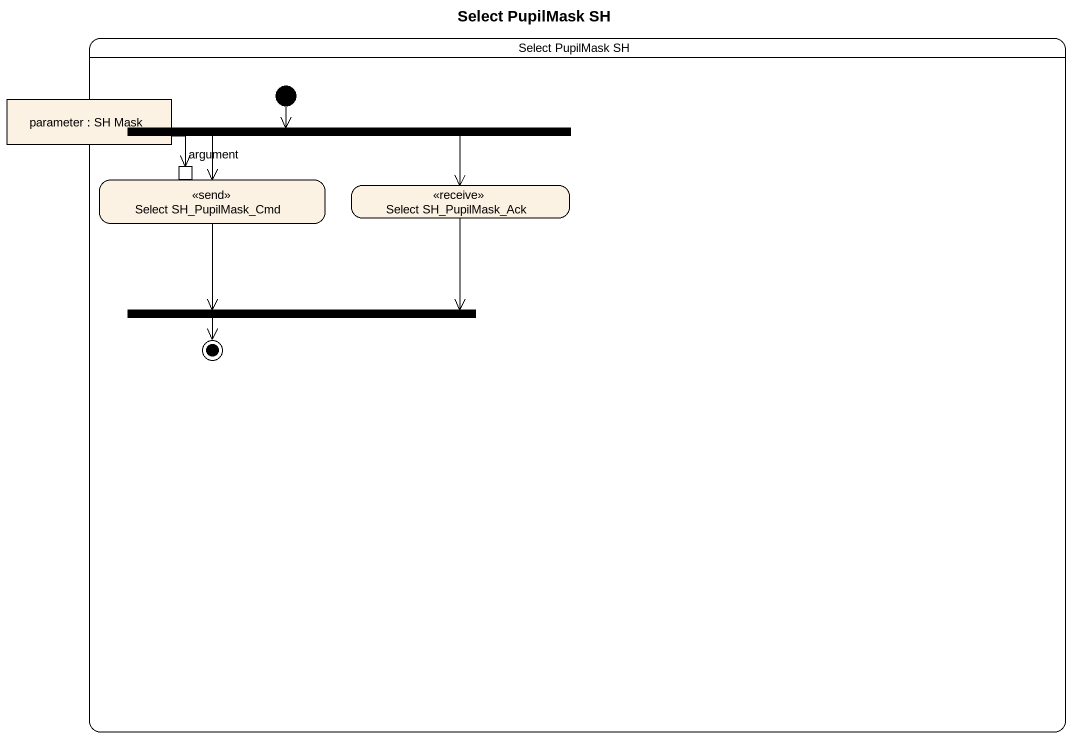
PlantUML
@startuml
title Select PupilMask SH
hide empty description
state "Select PupilMask SH" as Select_PupilMask_SH {
  state "parameter : SH Mask" as parameter <<object>>
  state fork1 <<fork>>
  state "Select SH_PupilMask_Cmd" as Select_SH_PupilMask_Cmd <<send>> {
    state argument <<inputPin>>
  }
  state "Select SH_PupilMask_Ack" as Select_SH_PupilMask_Ack <<receive>>
  state fork2 <<join>>
  [*] -right-> fork1
  fork2 -left-> [*]
}
parameter -right-> argument
fork1 -left-> Select_SH_PupilMask_Cmd
fork1 --> Select_SH_PupilMask_Ack
Select_SH_PupilMask_Cmd --> fork2
Select_SH_PupilMask_Ack --> fork2
@enduml
